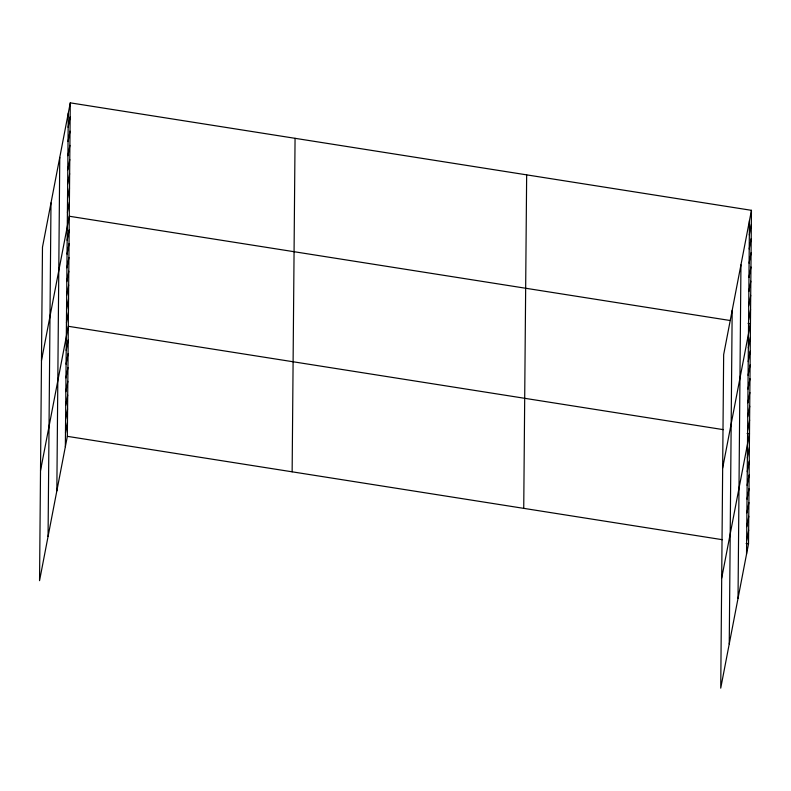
<?xml version="1.0" encoding="UTF-8"?>
<svg xmlns="http://www.w3.org/2000/svg" width="791" height="791" viewBox="0 0 791 791"><rect width="100%" height="100%" fill="white"/><g stroke="black" fill="none" stroke-linecap="round" stroke-linejoin="round"><path stroke-width="1.19" d="M48.063 536.456L50.99 202.951M56.843 490.895L59.77 157.389M65.356 446.678L68.283 113.172M70.27 102.85L42.477 247.168L39.55 580.673L67.344 436.345L70.27 102.85L751.45 210.327L748.523 543.832L720.73 688.15L723.656 354.655L751.45 210.327M292.136 471.822L295.063 138.316M523.731 508.366L526.658 174.86M729.243 643.933L732.169 310.428M738.023 598.382L740.949 264.876M746.536 554.155L749.463 220.649M68.155 127.351L70.142 117.019M68.036 141.52L70.023 131.197M67.907 155.698L69.895 145.366M67.779 169.867L69.776 159.545M67.66 184.046L69.648 173.713M67.532 198.215L69.519 187.892M67.413 212.393L69.4 202.061M41.478 360.558L69.272 216.24L730.231 320.523M67.166 240.326L69.153 229.993M67.047 254.079L69.035 243.747M66.928 267.833L68.916 257.51M66.8 281.596L68.787 271.264M66.681 295.35L68.669 285.017M66.563 309.103L68.55 298.78M66.444 322.866L68.431 312.534M40.519 470.615L68.313 326.297L723.32 429.642M66.197 350.373L68.184 340.051M66.078 364.137L68.066 353.804M65.96 377.89L67.947 367.568M65.841 391.654L67.828 381.321M65.712 405.407L67.71 395.075M65.594 419.161L67.581 408.838M65.475 432.924L67.462 422.592M749.334 234.828L751.321 224.496M749.215 249.007L751.203 238.674M749.087 263.176L751.074 252.843M748.968 277.354L750.956 267.022M748.84 291.523L750.827 281.191M748.711 305.702L750.708 295.369M748.593 319.871L750.58 309.548M722.658 468.045L750.451 323.717L748.078 323.341M748.345 347.803L750.333 337.47M748.227 361.556L750.214 351.234M748.108 375.32L750.095 364.987M747.979 389.073L749.967 378.741M747.861 402.827L749.848 392.504M747.742 416.59L749.73 406.258M747.624 430.344L749.611 420.021M721.699 578.102L749.492 433.775L747.109 433.399M747.376 457.86L749.364 447.528M747.258 471.614L749.245 461.291M747.139 485.377L749.126 475.045M747.02 499.131L749.008 488.798M746.892 512.884L748.889 502.562M746.773 526.648L748.761 516.315M746.655 540.401L748.642 530.069M67.344 436.345L722.361 539.699M746.14 543.457L748.523 543.832"/></g></svg>
